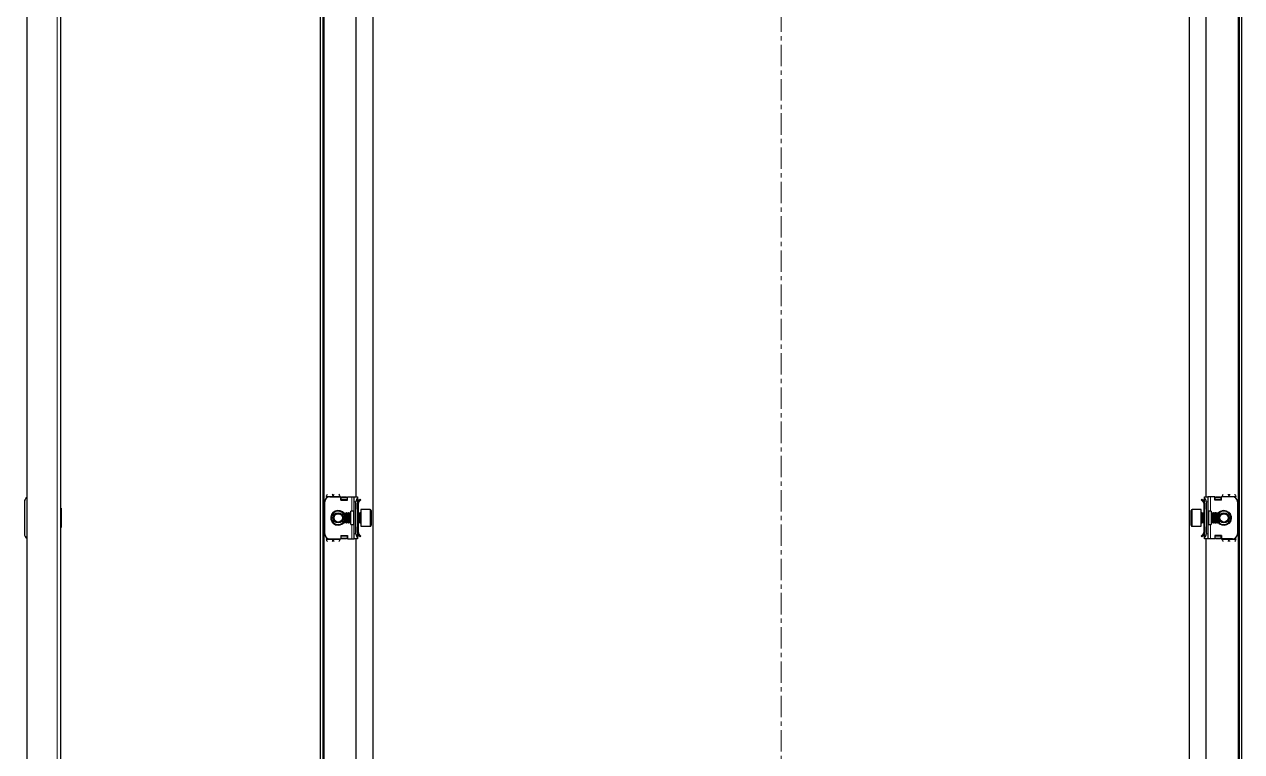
# Model space of a CAD drawing. Header units: millimetres. Extents: x -52 to 1490, y -693 to 1285.
# Drawn here: x 768 to 1490, y -140 to 291 of the extents above; entities that cross this region are included whole.
import ezdxf

# ---------------------------------------------------------------- set-up
doc = ezdxf.new("R2010")
doc.units = ezdxf.units.MM
doc.linetypes.add('CENTERX2', pattern=[20.32, 12.7, -2.54, 2.54, -2.54])
doc.layers.add('FORMAT', color=7, linetype='Continuous')

msp = doc.modelspace()

# ---------------------------------------------------------------- linework, layer by layer
at = {"color": 7, "linetype": 'Continuous', "lineweight": 25}
for p, q in [((769.88, 1191.69), (769.88, -569.31)), ((943.91, -569.31), (943.91, 1191.69)), ((945.41, -569.31), (945.41, 1191.69)), ((1488.41, 1191.69), (1488.41, -569.31)), ((1489.91, 1191.69), (1489.91, -569.31)), ((789.88, 1189.59), (789.88, -567.21)), ((974.91, 1160.69), (974.91, -538.31)), ((1458.91, -538.31), (1458.91, 1160.69)), ((964.91, 611.19), (964.91, 11.19)), ((1468.91, 11.19), (1468.91, 611.19)), ((768.38, 8.19), (768.38, -10.81)), ((946.41, -10.81), (946.41, 8.19)), ((947.41, 11.44), (947.41, 10.42)), ((949.41, 11.19), (955.91, 11.19)), ((955.41, 11.44), (955.41, 11.19)), ((955.91, 9.19), (955.91, 11.19)), ((956.11, 11.07), (955.91, 11.07)), ((955.91, 9.19), (959.91, 9.19)), ((956.11, 9.19), (956.11, 11.07)), ((956.16, 10.81), (956.66, 11.16)), ((956.66, 10.81), (956.16, 10.45)), ((956.16, 10.45), (956.16, 10.81)), ((956.16, 9.54), (956.16, 10.45)), ((956.16, 9.19), (956.16, 9.54)), ((956.66, 11.16), (956.66, 10.81)), ((956.66, 11.16), (959.16, 11.16)), ((956.66, 10.81), (959.16, 10.81)), ((959.16, 10.81), (959.16, 11.16)), ((959.16, 11.16), (959.66, 10.81)), ((959.66, 10.45), (959.16, 10.81)), ((959.66, 10.81), (959.66, 10.45)), ((959.66, 10.45), (959.66, 9.54)), ((959.66, 9.54), (959.66, 9.19)), ((959.91, 9.19), (959.91, 11.19)), ((959.91, 11.19), (962.41, 11.19)), ((962.41, 11.19), (963.91, 11.19)), ((963.91, 11.19), (965.91, 11.19)), ((963.91, 8.19), (963.91, 11.19)), ((963.91, -10.81), (963.91, 8.19)), ((964.91, -10.81), (964.91, 8.19)), ((965.91, 11.19), (965.91, 10.42)), ((965.91, 10.42), (965.91, -13.05)), ((965.91, 10.1), (966.11, 9.89)), ((966.41, 7.44), (965.91, 7.44)), ((965.91, 3.94), (965.91, 7.44)), ((966.41, 9.19), (966.41, 8.73)), ((966.41, 3.94), (966.41, 7.44)), ((966.49, 8.85), (967.47, 9.83)), ((966.84, 8.5), (966.49, 8.85)), ((966.84, 8.5), (967.82, 9.47)), ((967.47, 9.83), (967.82, 9.47)), ((1466.34, 9.83), (1465.99, 9.47)), ((1466.97, 8.5), (1465.99, 9.47)), ((1467.32, 8.85), (1466.34, 9.83)), ((1466.97, 8.5), (1467.32, 8.85)), ((1467.41, 9.19), (1467.41, 8.79)), ((1467.41, 7.44), (1467.91, 7.44)), ((1467.41, 7.44), (1467.41, 3.94)), ((1467.7, 9.89), (1467.91, 10.1)), ((1467.91, 11.19), (1469.91, 11.19)), ((1467.91, 10.42), (1467.91, 11.19)), ((1467.91, -13.05), (1467.91, 10.42)), ((1467.91, 7.44), (1467.91, 3.94)), ((1468.91, 8.19), (1468.91, -10.81)), ((1469.91, 11.19), (1469.91, 8.19)), ((1471.41, 11.19), (1469.91, 11.19)), ((1469.91, 8.19), (1469.91, -10.81)), ((1473.91, 11.19), (1471.41, 11.19)), ((1473.91, 9.19), (1473.91, 11.19)), ((1477.91, 9.19), (1473.91, 9.19)), ((1474.16, 10.81), (1474.66, 11.16)), ((1474.66, 10.81), (1474.16, 10.45)), ((1474.16, 10.45), (1474.16, 10.81)), ((1474.16, 9.54), (1474.16, 10.45)), ((1474.16, 9.19), (1474.16, 9.54)), ((1474.66, 11.16), (1474.66, 10.81)), ((1474.66, 11.16), (1477.16, 11.16)), ((1474.66, 10.81), (1477.16, 10.81)), ((1477.16, 10.81), (1477.16, 11.16)), ((1477.16, 11.16), (1477.66, 10.81)), ((1477.66, 10.45), (1477.16, 10.81)), ((1477.66, 10.81), (1477.66, 10.45)), ((1477.66, 10.45), (1477.66, 9.54)), ((1477.66, 9.54), (1477.66, 9.19)), ((1477.71, 11.07), (1477.71, 9.19)), ((1477.91, 11.07), (1477.71, 11.07)), ((1477.91, 9.19), (1477.91, 11.19)), ((1484.41, 11.19), (1477.91, 11.19)), ((1478.41, 11.19), (1478.41, 11.44)), ((1486.41, 10.42), (1486.41, 11.44)), ((1487.41, 8.19), (1487.41, -10.81)), ((790.13, 4.47), (789.88, 4.47)), ((790.13, 4.47), (790.13, -7.1)), ((958.46, 1.69), (957.91, 1.13)), ((957.91, 1.13), (957.91, -3.76)), ((958.52, 1.69), (958.46, 1.69)), ((958.46, 1.69), (958.46, -4.31)), ((958.91, 1.13), (958.52, 1.69)), ((958.52, 1.69), (958.52, -3.84)), ((959.29, 1.69), (958.91, 1.13)), ((958.91, 1.13), (958.91, -3.37)), ((959.52, 1.69), (959.29, 1.69)), ((959.29, 1.69), (959.29, -3.84)), ((959.91, 1.13), (959.52, 1.69)), ((959.52, 1.69), (959.52, -3.84)), ((960.29, 1.69), (959.91, 1.13)), ((959.91, 1.13), (959.91, -3.37)), ((960.52, 1.69), (960.29, 1.69)), ((960.29, 1.69), (960.29, -3.84)), ((960.91, 1.13), (960.52, 1.69)), ((960.52, 1.69), (960.52, -3.84)), ((961.29, 1.69), (960.91, 1.13)), ((960.91, 1.13), (960.91, -3.37)), ((961.52, 1.69), (961.29, 1.69)), ((961.29, 1.69), (961.29, -3.84)), ((961.91, 1.13), (961.52, 1.69)), ((961.52, 1.69), (961.52, -3.84)), ((963.41, 2.69), (961.91, 2.69)), ((961.91, -5.31), (961.91, 2.69)), ((966.41, 3.94), (965.91, 3.94)), ((966.29, 1.69), (965.91, 1.13)), ((966.52, 1.69), (966.29, 1.69)), ((966.29, 1.69), (966.29, -3.84)), ((966.41, 1.69), (966.41, 3.94)), ((966.91, 1.13), (966.52, 1.69)), ((966.52, 1.69), (966.52, -3.84)), ((967.29, 1.69), (966.91, 1.13)), ((966.91, 1.13), (966.91, -3.37)), ((967.66, 1.69), (967.29, 1.69)), ((967.29, 1.69), (967.29, -3.84)), ((973.31, 3.69), (967.91, 3.69)), ((967.91, 3.69), (967.91, -6.31)), ((973.91, 3.09), (973.91, -5.71)), ((1459.91, 1.06), (1459.91, 3.09)), ((1459.91, -5.71), (1459.91, 1.06)), ((1465.91, 3.69), (1460.51, 3.69)), ((1465.91, 1.38), (1465.91, 3.69)), ((1465.91, -6.31), (1465.91, 1.38)), ((1466.52, 1.69), (1466.16, 1.69)), ((1466.91, 1.13), (1466.52, 1.69)), ((1466.52, -3.84), (1466.52, 1.69)), ((1467.29, 1.69), (1466.91, 1.13)), ((1466.91, -3.37), (1466.91, 1.13)), ((1467.52, 1.69), (1467.29, 1.69)), ((1467.29, -3.84), (1467.29, 1.69)), ((1467.91, 3.94), (1467.41, 3.94)), ((1467.41, 3.94), (1467.41, 1.69)), ((1467.91, 1.13), (1467.52, 1.69)), ((1467.52, -3.84), (1467.52, 1.69)), ((1471.91, 2.69), (1470.41, 2.69)), ((1471.91, 2.69), (1471.91, -5.31)), ((1472.29, 1.69), (1471.91, 1.13)), ((1472.52, 1.69), (1472.29, 1.69)), ((1472.29, -3.84), (1472.29, 1.69)), ((1472.91, 1.13), (1472.52, 1.69)), ((1472.52, -3.84), (1472.52, 1.69)), ((1473.29, 1.69), (1472.91, 1.13)), ((1472.91, -3.37), (1472.91, 1.13)), ((1473.52, 1.69), (1473.29, 1.69)), ((1473.29, -3.84), (1473.29, 1.69)), ((1473.91, 1.13), (1473.52, 1.69)), ((1473.52, -3.84), (1473.52, 1.69)), ((1474.29, 1.69), (1473.91, 1.13)), ((1473.91, -3.37), (1473.91, 1.13)), ((1474.52, 1.69), (1474.29, 1.69)), ((1474.29, -3.84), (1474.29, 1.69)), ((1474.91, 1.13), (1474.52, 1.69)), ((1474.52, -3.84), (1474.52, 1.69)), ((1475.29, 1.69), (1474.91, 1.13)), ((1474.91, -3.37), (1474.91, 1.13)), ((1475.35, 1.69), (1475.29, 1.69)), ((1475.29, -3.84), (1475.29, 1.69)), ((1475.91, 1.13), (1475.35, 1.69)), ((1475.35, 0.3), (1475.35, 1.69)), ((1475.35, -4.31), (1475.35, 0.3)), ((1475.91, 0), (1475.91, 1.13)), ((1475.91, -3.76), (1475.91, 0)), ((789.88, -7.1), (790.13, -7.1)), ((957.91, -3.76), (958.46, -4.31)), ((958.46, -4.31), (958.52, -4.31)), ((958.52, -4.31), (958.91, -3.76)), ((958.52, -3.84), (958.52, -4.31)), ((958.91, -3.37), (958.91, -3.76)), ((958.91, -3.76), (959.29, -4.31)), ((959.29, -3.84), (959.29, -4.31)), ((959.29, -4.31), (959.52, -4.31)), ((959.52, -4.31), (959.91, -3.76)), ((959.52, -3.84), (959.52, -4.31)), ((959.91, -3.37), (959.91, -3.76)), ((959.91, -3.76), (960.29, -4.31)), ((960.29, -3.84), (960.29, -4.31)), ((960.29, -4.31), (960.52, -4.31)), ((960.52, -4.31), (960.91, -3.76)), ((960.52, -3.84), (960.52, -4.31)), ((960.91, -3.37), (960.91, -3.76)), ((960.91, -3.76), (961.29, -4.31)), ((961.29, -3.84), (961.29, -4.31)), ((961.29, -4.31), (961.52, -4.31)), ((961.52, -4.31), (961.91, -3.76)), ((961.52, -3.84), (961.52, -4.31)), ((961.91, -5.31), (963.41, -5.31)), ((965.91, -3.76), (966.29, -4.31)), ((965.91, -10.06), (965.91, -6.56)), ((965.91, -6.56), (966.41, -6.56)), ((966.29, -3.84), (966.29, -4.31)), ((966.29, -4.31), (966.52, -4.31)), ((966.41, -6.56), (966.41, -4.31)), ((966.41, -10.06), (966.41, -6.56)), ((966.52, -4.31), (966.91, -3.76)), ((966.52, -3.84), (966.52, -4.31)), ((966.91, -3.37), (966.91, -3.76)), ((966.91, -3.76), (967.29, -4.31)), ((967.29, -3.84), (967.29, -4.31)), ((967.29, -4.31), (967.66, -4.31)), ((967.91, -6.31), (973.31, -6.31)), ((1460.51, -6.31), (1465.91, -6.31)), ((1466.16, -4.31), (1466.52, -4.31)), ((1466.52, -4.31), (1466.91, -3.76)), ((1466.52, -4.31), (1466.52, -3.84)), ((1466.91, -3.76), (1466.91, -3.37)), ((1466.91, -3.76), (1467.29, -4.31)), ((1467.29, -4.31), (1467.29, -3.84)), ((1467.29, -4.31), (1467.52, -4.31)), ((1467.41, -4.31), (1467.41, -6.56)), ((1467.41, -6.56), (1467.91, -6.56)), ((1467.41, -6.56), (1467.41, -10.06)), ((1467.52, -4.31), (1467.91, -3.76)), ((1467.52, -4.31), (1467.52, -3.84)), ((1467.91, -6.56), (1467.91, -10.06)), ((1470.41, -5.31), (1471.91, -5.31)), ((1471.91, -3.76), (1472.29, -4.31)), ((1472.29, -4.31), (1472.29, -3.84)), ((1472.29, -4.31), (1472.52, -4.31)), ((1472.52, -4.31), (1472.91, -3.76)), ((1472.52, -4.31), (1472.52, -3.84)), ((1472.91, -3.76), (1472.91, -3.37)), ((1472.91, -3.76), (1473.29, -4.31)), ((1473.29, -4.31), (1473.29, -3.84)), ((1473.29, -4.31), (1473.52, -4.31)), ((1473.52, -4.31), (1473.91, -3.76)), ((1473.52, -4.31), (1473.52, -3.84)), ((1473.91, -3.76), (1473.91, -3.37)), ((1473.91, -3.76), (1474.29, -4.31)), ((1474.29, -4.31), (1474.29, -3.84)), ((1474.29, -4.31), (1474.52, -4.31)), ((1474.52, -4.31), (1474.91, -3.76)), ((1474.52, -4.31), (1474.52, -3.84)), ((1474.91, -3.76), (1474.91, -3.37)), ((1474.91, -3.76), (1475.29, -4.31)), ((1475.29, -4.31), (1475.29, -3.84)), ((1475.29, -4.31), (1475.35, -4.31)), ((1475.35, -4.31), (1475.91, -3.76)), ((947.41, -13.05), (947.41, -14.06)), ((949.41, -13.81), (955.91, -13.81)), ((955.41, -13.81), (955.41, -14.06)), ((955.91, -11.81), (955.91, -13.81)), ((955.91, -11.81), (959.91, -11.81)), ((955.91, -13.7), (956.11, -13.7)), ((956.11, -13.7), (956.11, -11.81)), ((956.16, -12.17), (956.16, -11.81)), ((956.16, -13.08), (956.16, -12.17)), ((956.16, -13.08), (956.66, -13.44)), ((956.16, -13.44), (956.16, -13.08)), ((956.66, -13.79), (956.16, -13.44)), ((959.16, -13.44), (956.66, -13.44)), ((956.66, -13.44), (956.66, -13.79)), ((959.16, -13.79), (956.66, -13.79)), ((959.16, -13.44), (959.66, -13.08)), ((959.16, -13.79), (959.16, -13.44)), ((959.66, -13.44), (959.16, -13.79)), ((959.66, -11.81), (959.66, -12.17)), ((959.66, -12.17), (959.66, -13.08)), ((959.66, -13.08), (959.66, -13.44)), ((959.91, -11.81), (959.91, -13.81)), ((959.91, -13.81), (962.41, -13.81)), ((962.41, -13.81), (963.91, -13.81)), ((963.91, -13.81), (963.91, -10.81)), ((965.91, -13.81), (963.91, -13.81)), ((964.91, -13.81), (964.91, -488.81)), ((966.41, -10.06), (965.91, -10.06)), ((966.11, -12.52), (965.91, -12.73)), ((965.91, -13.05), (965.91, -13.81)), ((966.41, -11.81), (966.41, -11.42)), ((966.84, -11.12), (966.49, -11.48)), ((966.49, -11.48), (967.47, -12.45)), ((966.84, -11.12), (967.82, -12.1)), ((967.47, -12.45), (967.82, -12.1)), ((1466.97, -11.12), (1465.99, -12.1)), ((1466.34, -12.45), (1465.99, -12.1)), ((1467.32, -11.48), (1466.34, -12.45)), ((1466.97, -11.12), (1467.32, -11.48)), ((1467.41, -10.06), (1467.91, -10.06)), ((1467.41, -11.81), (1467.41, -11.35)), ((1467.91, -12.73), (1467.7, -12.52)), ((1467.91, -13.81), (1467.91, -13.05)), ((1469.91, -13.81), (1467.91, -13.81)), ((1468.91, -488.81), (1468.91, -13.81)), ((1469.91, -10.81), (1469.91, -13.81)), ((1471.41, -13.81), (1469.91, -13.81)), ((1473.91, -13.81), (1471.41, -13.81)), ((1477.91, -11.81), (1473.91, -11.81)), ((1473.91, -11.81), (1473.91, -13.81)), ((1474.16, -12.17), (1474.16, -11.81)), ((1474.16, -13.08), (1474.16, -12.17)), ((1474.16, -13.08), (1474.66, -13.44)), ((1474.16, -13.44), (1474.16, -13.08)), ((1474.66, -13.79), (1474.16, -13.44)), ((1477.16, -13.44), (1474.66, -13.44)), ((1474.66, -13.44), (1474.66, -13.79)), ((1477.16, -13.79), (1474.66, -13.79)), ((1477.16, -13.44), (1477.66, -13.08)), ((1477.16, -13.79), (1477.16, -13.44)), ((1477.66, -13.44), (1477.16, -13.79)), ((1477.66, -11.81), (1477.66, -12.17)), ((1477.66, -12.17), (1477.66, -13.08)), ((1477.66, -13.08), (1477.66, -13.44)), ((1477.71, -11.81), (1477.71, -13.7)), ((1477.71, -13.7), (1477.91, -13.7)), ((1477.91, -11.81), (1477.91, -13.81)), ((1484.41, -13.81), (1477.91, -13.81)), ((1478.41, -14.06), (1478.41, -13.81)), ((1486.41, -14.06), (1486.41, -13.05))]:
    msp.add_line(p, q, dxfattribs=at)
at = {"color": 8, "linetype": 'Continuous', "lineweight": 18}
for p, q in [((787.78, 1191.69), (787.78, -569.31)), ((946.01, -567.21), (946.01, 1189.59)), ((1487.81, 1189.59), (1487.81, -567.21)), ((947.41, 11.44), (951.41, 11.44)), ((951.41, 11.44), (955.41, 11.44)), ((959.66, 9.54), (956.16, 9.54)), ((962.41, 2.69), (962.41, 11.19)), ((964.91, 8.19), (963.91, 8.19)), ((965.91, 9.69), (966.11, 9.89)), ((965.91, 9.19), (966.41, 9.19)), ((1467.91, 9.19), (1467.41, 9.19)), ((1467.91, 9.69), (1467.7, 9.89)), ((1469.91, 8.19), (1468.91, 8.19)), ((1471.41, 11.19), (1471.41, 2.69)), ((1477.66, 9.54), (1474.16, 9.54)), ((1478.41, 11.44), (1482.41, 11.44)), ((1486.41, 11.44), (1482.41, 11.44)), ((963.41, -5.31), (963.41, 2.69)), ((967.66, 0.3), (967.66, 1.69)), ((967.66, -4.31), (967.66, 0.3)), ((973.31, -6.31), (973.31, 3.69)), ((1460.51, 3.69), (1460.51, 1.38)), ((1460.51, 1.38), (1460.51, -6.31)), ((1466.16, 1.69), (1466.16, -4.31)), ((1470.41, 2.69), (1470.41, -5.31)), ((962.41, -13.81), (962.41, -5.31)), ((1471.41, -5.31), (1471.41, -13.81)), ((947.41, -14.06), (951.41, -14.06)), ((955.41, -14.06), (951.41, -14.06)), ((956.16, -12.17), (959.66, -12.17)), ((963.91, -10.81), (964.91, -10.81)), ((965.91, -11.81), (966.41, -11.81)), ((965.91, -12.31), (966.11, -12.52)), ((1467.91, -11.81), (1467.41, -11.81)), ((1467.91, -12.31), (1467.7, -12.52)), ((1468.91, -10.81), (1469.91, -10.81)), ((1474.16, -12.17), (1477.66, -12.17)), ((1482.41, -14.06), (1478.41, -14.06)), ((1486.41, -14.06), (1482.41, -14.06))]:
    msp.add_line(p, q, dxfattribs=at)
at = {"color": 7, "linetype": 'Continuous', "lineweight": 25}
for centre, radius in [((954.41, -1.31), 3), ((954.41, -1.31), 2.76), ((954.41, -1.31), 2.45), ((1479.41, -1.31), 3), ((1479.41, -1.31), 2.76), ((1479.41, -1.31), 2.45)]:
    msp.add_circle(centre, radius, dxfattribs=at)
for centre, radius, start, end in [((771.38, 8.19), 3, 120, 180), ((949.41, 8.19), 3, 90, 180), ((967.91, 8.19), 3, 131.81031, 180), ((965.41, 9.19), 1, 360, 45), ((1468.41, 9.19), 1, 135, 180), ((1465.91, 8.19), 3, 360, 48.18969), ((1484.41, 8.19), 3, 360, 90), ((954.41, -1.31), 4, 90, 331.04498), ((954.41, -1.31), 4, 28.95502, 90), ((963.41, 3.19), 0.5, 270, 0), ((967.66, 1.94), 0.25, 270, 0), ((973.31, 3.09), 0.6, 0, 90), ((1460.51, 3.09), 0.6, 90, 180), ((1466.16, 1.94), 0.25, 180, 270), ((1470.41, 3.19), 0.5, 180, 270), ((1479.41, -1.31), 4, 270, 151.04498), ((963.41, -5.81), 0.5, 360, 90), ((967.66, -4.56), 0.25, 360, 90), ((973.31, -5.71), 0.6, 270, 360), ((1460.51, -5.71), 0.6, 180, 270), ((1466.16, -4.56), 0.25, 90, 180), ((1470.41, -5.81), 0.5, 90, 180), ((1479.41, -1.31), 4, 208.95502, 270), ((771.38, -10.81), 3, 180, 240), ((949.41, -10.81), 3, 180, 270), ((967.91, -10.81), 3, 180, 228.18969), ((965.41, -11.81), 1, 315, 360), ((1468.41, -11.81), 1, 180, 225), ((1465.91, -10.81), 3, 311.81031, 360), ((1484.41, -10.81), 3, 270, 360)]:
    msp.add_arc(centre, radius, start, end, dxfattribs=at)
at = {"color": 8, "linetype": 'Continuous', "lineweight": 18}
for centre, start, end in [((954.41, -1.31), 35.46217, 270), ((1479.41, -1.31), 215.46217, 90), ((1479.41, -1.31), 90, 144.53783), ((954.41, -1.31), 270, 324.53783)]:
    msp.add_arc(centre, 4.5, start, end, dxfattribs=at)
at = {"color": 7, "linetype": 'Continuous', "lineweight": 25}
for points, knots in [([(947.41, 11.44), (947.5, 11.68), (947.69, 12.17), (947.88, 12.56), (947.98, 12.76)], [0, 0, 0, 0, 0.502065, 1, 1, 1, 1]), ([(950.83, 12.75), (950.91, 12.59), (951.09, 12.24), (951.28, 11.76), (951.39, 11.48), (951.41, 11.44)], [0, 0, 0, 0, 0.415483, 0.917152, 1, 1, 1, 1]), ([(951.41, 11.44), (951.5, 11.68), (951.69, 12.17), (951.88, 12.56), (951.98, 12.76)], [0, 0, 0, 0, 0.5020654, 1, 1, 1, 1]), ([(954.83, 12.75), (954.91, 12.59), (955.09, 12.24), (955.28, 11.76), (955.39, 11.48), (955.41, 11.44)], [0, 0, 0, 0, 0.415483, 0.917152, 1, 1, 1, 1]), ([(966.49, 8.85), (966.34, 8.66), (966.03, 8.28), (965.91, 7.76), (965.91, 7.48), (965.91, 7.44)], [0, 0, 0, 0, 0.4618628, 0.9237257, 1, 1, 1, 1]), ([(966.84, 8.5), (966.72, 8.35), (966.54, 8.12), (966.42, 7.74), (966.41, 7.54), (966.41, 7.44)], [0, 0, 0, 0, 0.485042, 0.738404, 1, 1, 1, 1]), ([(1467.41, 7.44), (1467.38, 7.63), (1467.35, 7.92), (1467.17, 8.27), (1467.03, 8.42), (1466.97, 8.5)], [0, 0, 0, 0, 0.485042, 0.738404, 1, 1, 1, 1]), ([(1467.91, 7.44), (1467.88, 7.68), (1467.83, 8.16), (1467.54, 8.62), (1467.35, 8.82), (1467.32, 8.85)], [0, 0, 0, 0, 0.461863, 0.923726, 1, 1, 1, 1]), ([(1478.41, 11.44), (1478.5, 11.68), (1478.69, 12.17), (1478.88, 12.56), (1478.98, 12.76)], [0, 0, 0, 0, 0.5020654, 1, 1, 1, 1]), ([(1481.83, 12.75), (1481.91, 12.59), (1482.09, 12.24), (1482.28, 11.76), (1482.39, 11.48), (1482.41, 11.44)], [0, 0, 0, 0, 0.415483, 0.917152, 1, 1, 1, 1]), ([(1482.41, 11.44), (1482.5, 11.68), (1482.69, 12.17), (1482.88, 12.56), (1482.98, 12.76)], [0, 0, 0, 0, 0.5020654, 1, 1, 1, 1]), ([(1485.83, 12.75), (1485.91, 12.59), (1486.09, 12.24), (1486.28, 11.76), (1486.39, 11.48), (1486.41, 11.44)], [0, 0, 0, 0, 0.415483, 0.917152, 1, 1, 1, 1]), ([(947.98, -15.38), (947.9, -15.22), (947.72, -14.87), (947.53, -14.38), (947.42, -14.1), (947.41, -14.06)], [0, 0, 0, 0, 0.415483, 0.917152, 1, 1, 1, 1]), ([(951.41, -14.06), (951.31, -14.31), (951.12, -14.8), (950.93, -15.19), (950.83, -15.39)], [0, 0, 0, 0, 0.502065, 1, 1, 1, 1]), ([(951.98, -15.38), (951.9, -15.22), (951.72, -14.87), (951.53, -14.38), (951.42, -14.1), (951.41, -14.06)], [0, 0, 0, 0, 0.415483, 0.917152, 1, 1, 1, 1]), ([(955.41, -14.06), (955.31, -14.31), (955.12, -14.8), (954.93, -15.19), (954.83, -15.39)], [0, 0, 0, 0, 0.502065, 1, 1, 1, 1]), ([(965.91, -10.06), (965.93, -10.31), (965.98, -10.79), (966.27, -11.25), (966.46, -11.45), (966.49, -11.48)], [0, 0, 0, 0, 0.461863, 0.923726, 1, 1, 1, 1]), ([(966.41, -10.06), (966.43, -10.25), (966.46, -10.54), (966.64, -10.9), (966.78, -11.05), (966.84, -11.12)], [0, 0, 0, 0, 0.485042, 0.738404, 1, 1, 1, 1]), ([(1466.97, -11.12), (1467.09, -10.98), (1467.27, -10.75), (1467.39, -10.37), (1467.4, -10.17), (1467.41, -10.06)], [0, 0, 0, 0, 0.485042, 0.738404, 1, 1, 1, 1]), ([(1467.32, -11.48), (1467.47, -11.29), (1467.78, -10.91), (1467.9, -10.38), (1467.9, -10.1), (1467.91, -10.06)], [0, 0, 0, 0, 0.4618628, 0.9237257, 1, 1, 1, 1]), ([(1478.98, -15.38), (1478.9, -15.22), (1478.72, -14.87), (1478.53, -14.38), (1478.42, -14.1), (1478.41, -14.06)], [0, 0, 0, 0, 0.415483, 0.917152, 1, 1, 1, 1]), ([(1482.41, -14.06), (1482.31, -14.31), (1482.12, -14.8), (1481.93, -15.19), (1481.83, -15.39)], [0, 0, 0, 0, 0.5020654, 1, 1, 1, 1]), ([(1482.98, -15.38), (1482.9, -15.22), (1482.72, -14.87), (1482.53, -14.38), (1482.42, -14.1), (1482.41, -14.06)], [0, 0, 0, 0, 0.415483, 0.917152, 1, 1, 1, 1]), ([(1486.41, -14.06), (1486.31, -14.31), (1486.12, -14.8), (1485.93, -15.19), (1485.83, -15.39)], [0, 0, 0, 0, 0.502065, 1, 1, 1, 1])]:
    msp.add_open_spline(points, degree=3, knots=knots, dxfattribs=at)
at = {"layer": 'FORMAT', "linetype": 'CENTERX2', "lineweight": 18}
msp.add_line((1216.91, 1193.69), (1216.91, -571.31), dxfattribs=at)

doc.saveas('drawing.dxf')
